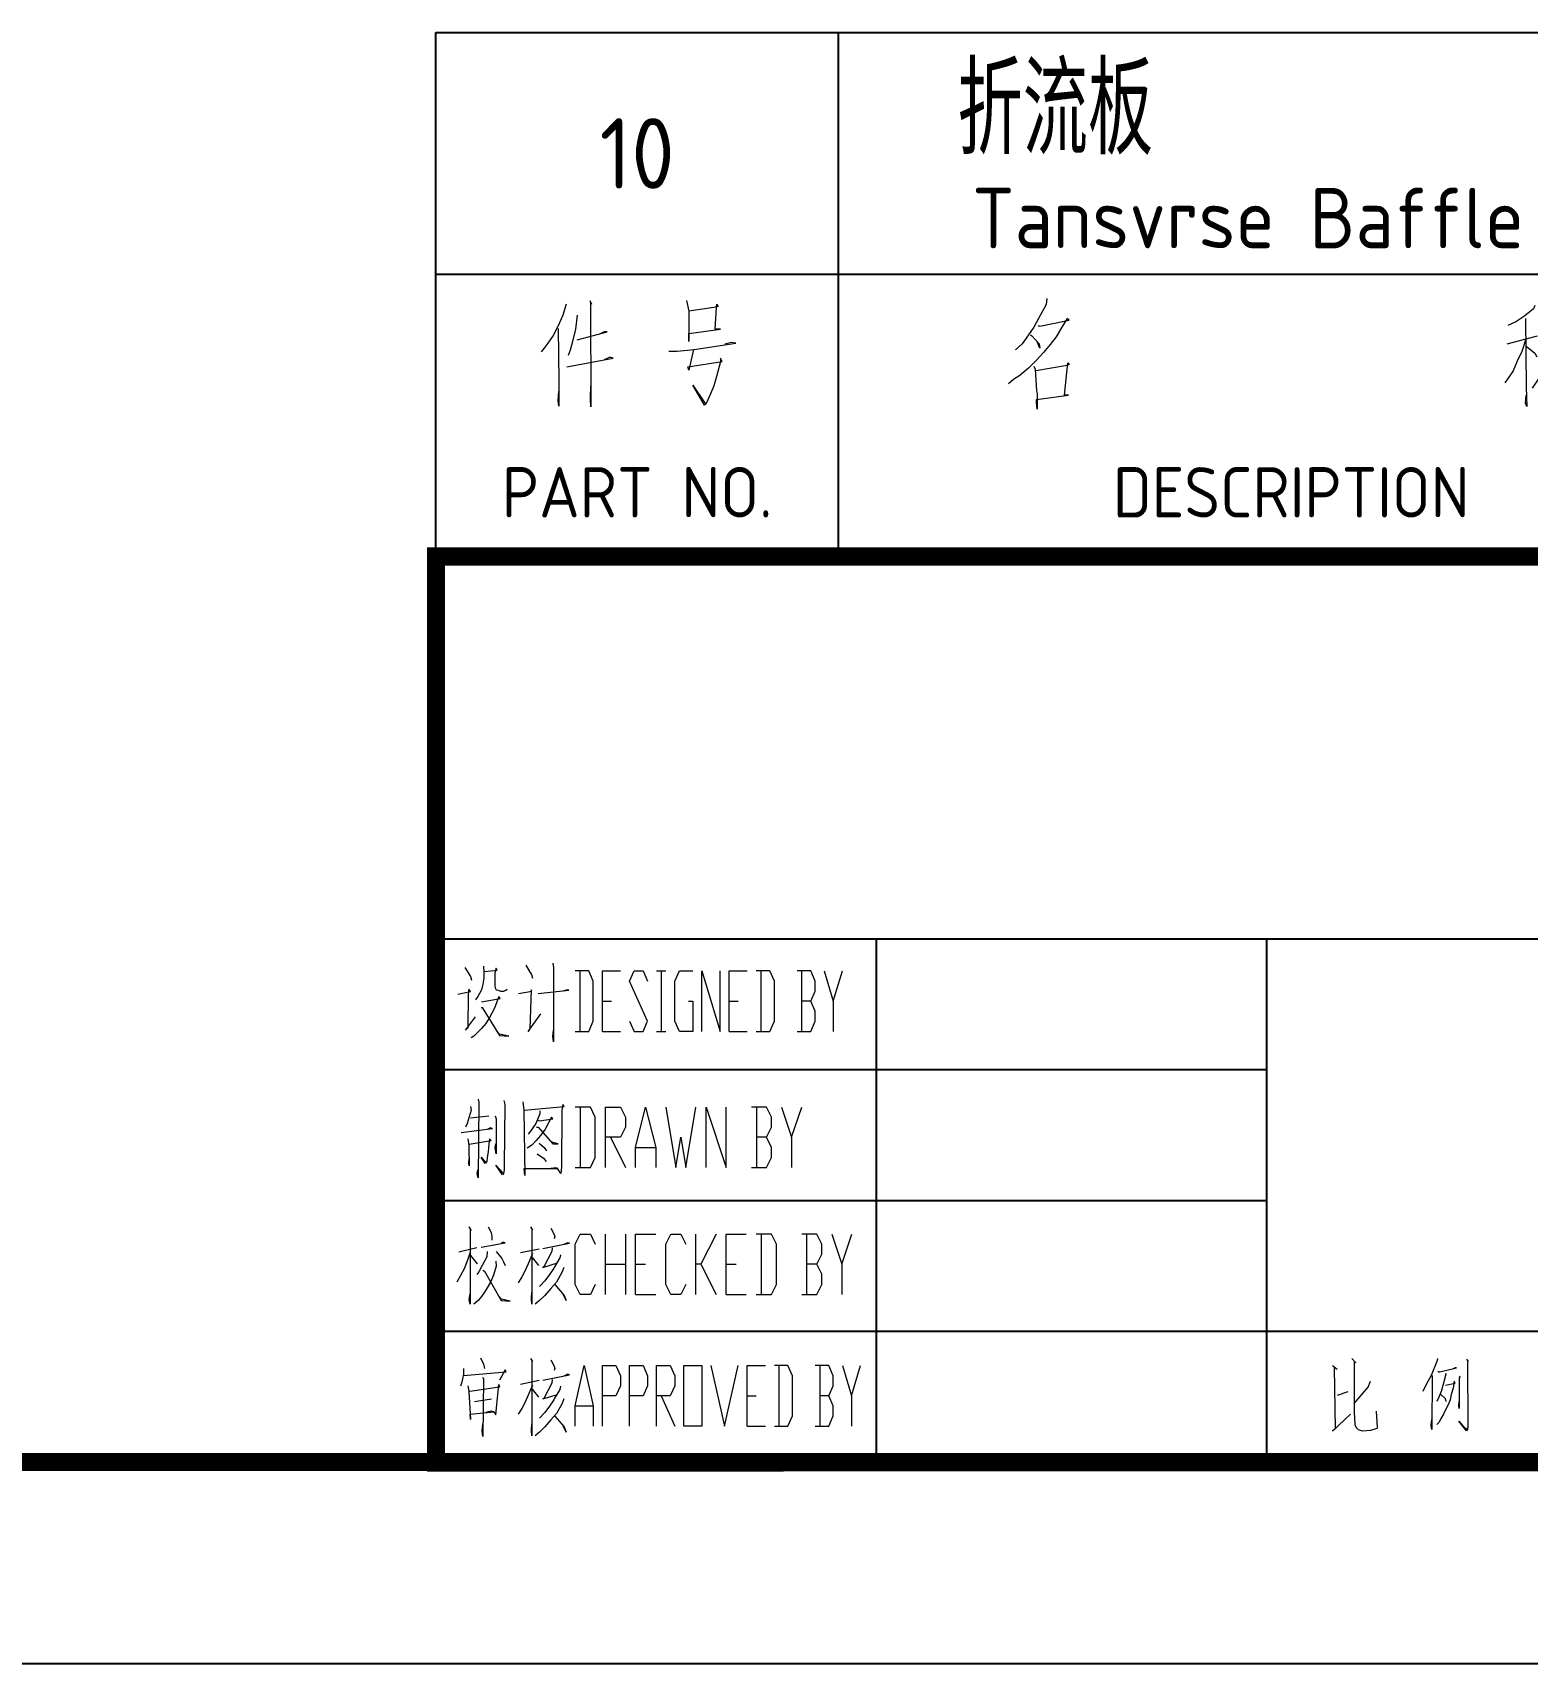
# Model space of a CAD drawing. Extents: x 3752 to 5058, y 2005 to 3221.
# Drawn here: x 4847.8 to 4922, y 2004.7 to 2085.7 of the extents above; entities that cross this region are included whole.
import ezdxf
from ezdxf.enums import TextEntityAlignment as Align

# ---------------------------------------------------------------- set-up
doc = ezdxf.new("R2010")
doc.units = 0
doc.layers.get('0').update_dxf_attribs({"linetype": 'CONTINUOUS'})
for name, color, linetype in [('1', 7, 'CONTINUOUS'), ('2', 1, 'CONTINUOUS'), ('6', 1, 'CONTINUOUS'), ('DRA_DWG', 1, 'CONTINUOUS')]:
    doc.layers.add(name, color=color, linetype=linetype)
doc.styles.add('ACISOTS', font='isocp.shx', dxfattribs={"height": 1, "bigfont": 'gbcbig.shx'})

# ---------------------------------------------------------------- blocks, each defined once
blk = doc.blocks.new('*U111')
at = {"color": 7, "lineweight": 0}
for points in [[(908.698, 936.446), (908.532, 935.888), (908.307, 935.368), (908.051, 934.887), (907.788, 934.502), (907.595, 934.239), (907.46, 934.066)], [(909.866, 936.619), (909.962, 936.446), (909.898, 936.536), (909.93, 931.34), (909.898, 931.731), (909.93, 932.379)], [(914.671, 936.619), (914.799, 936.1), (914.799, 934.586), (914.799, 934.977), (916.358, 935.195), (916.095, 935.195), (916.159, 936.273), (916.191, 936.446), (916.255, 936.318), (916.031, 936.273), (914.799, 936.1)], [(932.587, 936.728), (932.555, 936.427), (932.164, 935.734), (931.939, 935.298), (931.676, 934.913), (931.356, 934.477), (931.028, 934.175)], [(956.829, 936.382), (956.765, 936.209), (956.341, 935.862), (955.886, 935.561), (955.495, 935.387)], [(957.669, 936.555), (957.637, 936.337), (957.477, 935.432), (957.348, 934.823), (957.118, 934.085)], [(972.847, 936.491), (972.879, 936.273), (972.815, 931.558), (972.751, 931.814), (972.847, 932.636)], [(974.534, 936.536), (974.566, 936.318), (974.566, 931.77), (974.534, 931.513), (974.502, 931.423), (973.95, 932.161), (974.502, 931.513)], [(985.279, 936.619), (985.343, 936.363), (985.311, 931.596), (985.247, 931.859), (985.311, 932.379)], [(986.966, 936.664), (987.03, 936.363), (986.966, 931.295), (986.902, 931.686), (986.966, 932.206)], [(993.875, 936.382), (993.939, 935.952), (993.971, 934.913), (993.939, 934.258), (993.875, 933.739), (993.81, 933.219), (993.682, 932.661), (993.515, 932.27), (993.387, 931.923), (993.227, 931.705)], [(996.049, 936.6), (995.953, 936.472), (995.53, 936.298), (994.914, 936.125), (994.003, 935.907)], [(998.128, 936.645), (998.224, 936.209), (998.256, 934.868), (998.16, 935.086), (999.975, 935.298), (999.879, 935.298), (999.975, 936.6), (1000.071, 936.51), (998.224, 936.254)], [(1003.728, 936.452), (1002.413, 934.701), (1001.976, 934.701)], [(1001.976, 932.956), (1001.976, 936.452)], [(1011.406, 936.472), (1011.663, 936.164), (1011.567, 936.254), (1011.567, 935.343), (1011.567, 934.432), (1011.567, 933.611), (1011.567, 933.008), (1011.567, 932.963), (1011.567, 932.789), (1011.599, 931.968), (1011.695, 931.75), (1011.823, 931.622), (1012.118, 931.532), (1012.702, 931.577), (1013.125, 931.705), (1013.158, 931.75), (1013.093, 932.873)], [(1017.244, 936.472), (1017.212, 936.254), (1016.82, 935.298), (1016.5, 934.74), (1016.237, 934.22)], [(1019.226, 936.427), (1019.354, 936.254), (1019.29, 936.209), (1019.322, 931.923), (1019.322, 931.879), (1019.29, 931.622), (1019.226, 931.532), (1018.706, 932.18), (1019.226, 931.577), (1019.29, 931.75)], [(1025.904, 936.382), (1025.775, 936.298), (1024.897, 935.734), (1024.832, 936.08), (1024.929, 935.734), (1024.929, 934.605), (1024.897, 933.912), (1024.865, 933.437), (1024.8, 932.963), (1024.704, 932.526), (1024.569, 932.097), (1024.409, 931.795), (1024.281, 931.532)], [(1030.445, 936.728), (1030.413, 936.382), (1030.381, 936.254), (1030.054, 935.387), (1029.83, 934.868), (1029.535, 934.393), (1029.502, 934.303), (1029.246, 933.912), (1028.951, 933.527), (1028.662, 933.181), (1028.399, 932.873)], [(1032.883, 936.51), (1032.947, 935.952), (1033.011, 931.487), (1032.979, 931.968), (1035.282, 931.968), (1035.122, 932.007), (1034.795, 931.968)], [(1037.649, 936.645), (1037.778, 936.125), (1037.778, 934.605), (1037.778, 934.996), (1039.336, 935.214), (1039.08, 935.214), (1039.144, 936.298), (1039.176, 936.472), (1039.24, 936.337), (1039.016, 936.298), (1037.778, 936.125)], [(1045.514, 936.536), (1045.61, 936.363), (1045.578, 936.407), (1045.578, 934.457), (1045.546, 933.848)], [(1046.649, 936.709), (1046.746, 936.491), (1046.713, 936.581), (1046.681, 934.502)], [(1052.878, 936.536), (1052.942, 935.971), (1053.006, 931.513), (1052.974, 931.988), (1055.284, 931.988), (1055.117, 932.033), (1054.796, 931.988)], [(1052.974, 935.971), (1055.701, 936.234), (1055.604, 936.363), (1055.54, 935.971), (1055.508, 932.077), (1055.476, 931.641), (1055.252, 931.988)], [(1057.651, 936.664), (1057.779, 936.144), (1057.779, 934.631), (1057.779, 935.022), (1059.338, 935.234), (1059.081, 935.234), (1059.145, 936.318), (1059.177, 936.491), (1059.242, 936.363), (1059.011, 936.318), (1057.779, 936.144)], [(1065.624, 936.209), (1066.599, 936.382), (1067.607, 936.51), (1067.542, 936.555), (1067.376, 936.51)], [(1073.38, 936.51), (1073.348, 936.164), (1072.636, 934.393), (1072.604, 934.521), (1073.38, 934.65)], [(1074.586, 936.728), (1074.875, 936.254), (1074.907, 936.035)], [(1077.537, 936.645), (1077.665, 936.125), (1077.665, 934.605), (1077.665, 934.996), (1079.224, 935.214), (1078.967, 935.214), (1079.031, 936.298), (1079.063, 936.472), (1079.128, 936.337), (1078.897, 936.298), (1077.665, 936.125)], [(909.25, 935.888), (909.154, 935.195), (909.019, 934.586), (908.891, 934.156), (908.795, 933.893)], [(932.132, 935.387), (932.228, 935.343), (933.691, 935.644), (933.594, 935.734), (933.331, 935.298), (933.043, 934.823), (932.748, 934.432), (932.42, 934.047), (932.068, 933.655), (931.676, 933.264), (931.253, 932.918), (931.189, 932.873), (930.932, 932.7), (930.669, 932.488)], [(956.373, 935.734), (956.406, 932.315), (956.438, 931.359), (956.373, 931.532), (956.406, 931.923)], [(984.656, 935.67), (984.887, 935.278), (984.919, 935.105), (984.919, 934.932)], [(985.894, 935.888), (985.894, 935.67), (985.471, 934.541)], [(986.247, 935.798), (986.51, 935.368), (986.542, 935.195)], [(995.241, 936.125), (995.241, 935.817), (995.106, 934.258)], [(998.224, 935.644), (999.52, 935.862)], [(1010.072, 935.99), (1010.399, 935.734), (1010.2, 935.817), (1010.264, 931.66), (1010.072, 931.487), (1011.304, 932.661)], [(1017.276, 935.606), (1017.34, 935.561), (1017.404, 935.561), (1018.546, 935.817), (1018.443, 935.817), (1018.283, 935.734)], [(1027.43, 936.209), (1026.911, 935.862), (1026.423, 935.734), (1026.359, 936.08), (1026.423, 935.561), (1026.391, 935.041), (1026.359, 934.477), (1026.327, 934.002), (1026.263, 933.566), (1026.192, 933.091), (1026.096, 932.745), (1025.936, 932.488), (1025.775, 932.18), (1025.609, 931.923), (1025.448, 931.705), (1025.288, 931.532)], [(1032.979, 935.952), (1035.706, 936.209), (1035.609, 936.337), (1035.539, 935.952), (1035.507, 932.052), (1035.475, 931.622), (1035.25, 931.968)], [(1034.051, 935.907), (1034.051, 935.689), (1033.756, 935.041), (1033.403, 934.521), (1033.236, 934.303)], [(1044.571, 935.843), (1045.155, 935.452)], [(1045.835, 935.323), (1047.721, 935.625)], [(1048.529, 935.843), (1050.248, 936.189)], [(1049.113, 935.926), (1049.113, 934.932), (1049.081, 934.368), (1049.016, 933.938), (1048.952, 933.546), (1048.824, 933.328)], [(1049.536, 936.016), (1049.504, 933.983), (1049.568, 933.848), (1049.735, 933.809)], [(1050.383, 935.58), (1051.454, 935.753), (1051.351, 935.888), (1051.159, 934.284), (1051.223, 934.284), (1050.415, 934.156), (1050.383, 934.412), (1050.383, 933.983), (1050.415, 932.809), (1050.415, 932.507), (1050.447, 932.334), (1050.479, 932.161), (1050.575, 932.077), (1050.703, 931.988), (1050.902, 931.943), (1051.095, 931.943), (1051.646, 931.988), (1051.775, 932.077), (1051.839, 932.116), (1051.711, 933.072), (1051.775, 932.116)], [(1054.046, 935.926), (1054.046, 935.715), (1053.757, 935.06), (1053.398, 934.541), (1053.237, 934.329)], [(1064.393, 935.561), (1065.528, 935.779), (1064.976, 935.689), (1064.944, 933.354), (1064.329, 933.008), (1065.656, 933.784)], [(1066.343, 935.086), (1066.567, 936.035), (1066.567, 936.337)], [(1068.999, 936.337), (1069.101, 935.779), (1069.101, 933.655), (1069.133, 932.225), (1069.133, 931.66), (1069.101, 932.225), (1070.557, 932.353), (1070.397, 932.443), (1070.134, 932.315)], [(1069.133, 935.779), (1071.141, 936.035), (1071.045, 936.164), (1071.013, 935.907), (1070.788, 932.398), (1070.788, 932.097), (1070.756, 931.968), (1070.525, 932.398)], [(1074.002, 936.035), (1074.066, 935.606), (1074.066, 934.823), (1074.002, 934.13), (1073.932, 933.437), (1073.867, 932.873), (1073.739, 932.398), (1073.547, 931.879), (1073.22, 931.231)], [(1074.163, 935.561), (1074.195, 935.606), (1075.657, 935.862), (1075.522, 935.99), (1075.394, 934.868), (1075.587, 934.868), (1074.098, 934.605)], [(908.307, 935.234), (908.339, 932.636), (908.339, 931.904), (908.339, 931.378), (908.307, 931.641), (908.339, 932.116)], [(909.25, 934.675), (910.738, 935.06), (910.578, 935.06), (910.321, 934.932)], [(931.773, 934.913), (931.837, 934.868), (932.196, 934.477), (932.228, 934.258), (932.1, 934.566)], [(955.463, 934.477), (956.957, 934.868)], [(957.413, 934.996), (958.875, 935.298), (958.741, 935.343), (958.452, 934.393)], [(972, 934.759), (973.463, 935.022)], [(973.726, 934.714), (975.31, 934.932), (975.214, 934.977), (975.021, 934.887)], [(994.202, 935.041), (996.537, 935.432), (996.408, 935.471), (996.177, 935.387)], [(997.281, 934.393), (998.448, 934.566), (1000.758, 934.823)], [(1004.6, 932.373), (1005.036, 931.789), (1005.909, 931.789), (1006.351, 932.373), (1006.351, 934.701), (1005.909, 935.285), (1005.036, 935.285), (1004.6, 934.701), (1004.6, 933.534), (1005.036, 932.956), (1006.351, 932.956)], [(1011.567, 933.392), (1012.51, 934.521), (1012.67, 934.913)], [(1016.891, 935.298), (1016.852, 931.622), (1016.82, 931.879), (1016.82, 931.923), (1016.852, 932.315)], [(1017.795, 935.471), (1017.827, 935.387), (1017.667, 934.778), (1017.507, 934.22), (1017.34, 933.829), (1017.212, 933.527)], [(1017.795, 934.65), (1018.443, 934.778), (1018.379, 934.913), (1018.315, 934.432), (1018.187, 934.002), (1018.123, 933.655), (1017.994, 933.309), (1017.827, 933.008), (1017.667, 932.661), (1017.507, 932.398), (1017.34, 932.097), (1017.212, 931.968)], [(1018.738, 935.259), (1018.803, 935.169), (1018.738, 935.124), (1018.738, 933.046), (1018.706, 933.264), (1018.738, 933.527)], [(1024.993, 933.784), (1025.057, 933.829), (1025.808, 933.957), (1025.711, 933.912), (1025.808, 935.259), (1025.872, 935.086), (1024.961, 934.868)], [(1026.391, 934.521), (1027.847, 934.778), (1027.751, 934.823), (1027.591, 934.74)], [(1028.823, 935.086), (1031.844, 935.432), (1031.645, 935.471), (1031.356, 935.343)], [(1030.574, 934.913), (1030.638, 934.695), (1030.676, 931.795)], [(1033.884, 935.259), (1034.019, 935.214), (1034.923, 935.343), (1034.827, 935.471), (1034.403, 934.65), (1034.083, 934.22), (1033.788, 933.874), (1033.499, 933.566), (1033.172, 933.354)], [(1033.82, 934.778), (1033.916, 934.778), (1034.923, 933.655), (1035.282, 933.655), (1034.923, 933.739), (1034.763, 933.829)], [(1044.571, 934.284), (1045.546, 934.932)], [(1048.664, 935.234), (1048.696, 934.977), (1048.728, 933.418), (1048.728, 932.982), (1048.728, 931.859), (1048.696, 932.161), (1049.664, 932.289), (1049.863, 932.161), (1049.927, 933.328), (1049.991, 935.368), (1050.024, 935.234), (1048.696, 934.977)], [(1053.885, 935.278), (1054.014, 935.234), (1054.924, 935.368), (1054.828, 935.497), (1054.405, 934.675), (1054.078, 934.239), (1053.789, 933.893), (1053.494, 933.591), (1053.173, 933.373)], [(1053.821, 934.804), (1053.917, 934.804), (1054.924, 933.675), (1055.284, 933.675), (1054.924, 933.765), (1054.764, 933.848)], [(1067.183, 932.834), (1067.183, 933.219), (1067.215, 933.309), (1067.247, 935.432), (1067.376, 935.259), (1065.919, 934.996), (1065.855, 935.387), (1065.919, 935.041), (1065.919, 933.912), (1065.887, 933.091), (1065.855, 932.789), (1065.855, 933.008), (1065.887, 933.482)], [(1069.133, 934.695), (1070.525, 934.913), (1070.397, 934.951), (1070.102, 934.823)], [(1073.643, 935.432), (1073.643, 935.124), (1072.732, 933.219), (1072.668, 933.309), (1073.643, 933.739)], [(913.792, 934.111), (914.215, 934.111), (915.056, 934.194), (917.134, 934.502), (916.909, 934.541), (916.582, 934.457)], [(915.023, 934.194), (914.799, 933.155), (914.735, 933.328), (916.454, 933.591), (916.358, 933.765), (916.358, 933.591), (916.159, 932.854), (916.031, 932.379), (915.87, 931.988), (915.742, 931.686), (915.639, 931.468), (915.575, 931.423), (914.991, 932.424), (915.607, 931.513)], [(956.373, 934.65), (956.181, 934.085), (955.95, 933.611), (955.758, 933.136), (955.565, 932.873), (955.334, 932.526)], [(956.406, 934.348), (956.829, 934.002), (956.925, 933.829)], [(957.74, 934.695), (957.9, 934.477), (957.836, 934.521), (957.868, 932.225), (957.868, 931.66), (957.836, 931.359), (957.316, 932.052), (957.836, 931.449)], [(972.879, 934.631), (972.552, 933.983), (972.295, 933.373), (972.032, 932.982), (971.743, 932.552)], [(972.911, 934.368), (973.366, 933.848), (973.398, 933.675)], [(974.406, 934.675), (974.143, 934.066), (973.822, 933.373), (973.527, 932.899), (973.334, 932.552), (973.135, 932.334)], [(985.247, 934.368), (984.984, 933.675), (984.695, 933.155), (984.432, 932.809), (984.175, 932.507)], [(984.4, 934.412), (985.991, 934.631)], [(985.311, 934.156), (985.728, 933.765), (985.83, 933.636)], [(986.183, 934.675), (986.382, 934.368), (986.478, 934.156), (986.51, 933.938)], [(994.458, 934.566), (994.522, 934.175), (994.522, 932.661), (994.49, 932.873), (994.522, 933.136)], [(994.522, 934.175), (996.113, 934.477), (996.017, 934.566), (995.985, 934.002), (995.985, 933.354), (995.953, 932.963), (995.889, 932.661), (995.889, 932.918), (995.953, 933.181)], [(998.063, 934.175), (998.16, 933.829), (998.192, 932.789), (998.192, 932.571), (998.095, 932.7), (999.103, 932.834), (1000.007, 932.873), (999.879, 932.918), (1000.039, 934.258), (1000.174, 934.175), (999.064, 934.002), (998.16, 933.874)], [(999.032, 934.002), (999.032, 931.487)], [(1002.413, 934.701), (1003.728, 932.956)], [(1010.431, 933.957), (1011.143, 934.22)], [(1017.475, 934.002), (1017.763, 933.739), (1017.827, 933.527)], [(1027.135, 934.605), (1027.135, 931.404), (1027.103, 931.622), (1027.135, 931.968)], [(1029.438, 934.085), (1029.438, 931.834), (1029.406, 931.404), (1029.374, 931.231), (1029.374, 931.577), (1029.438, 932.052)], [(1036.777, 934.13), (1037.194, 934.13), (1038.041, 934.22), (1040.119, 934.521), (1039.888, 934.566), (1039.567, 934.477)], [(1038.009, 934.22), (1037.778, 933.181), (1037.713, 933.354), (1039.433, 933.611), (1039.336, 933.784), (1039.336, 933.611), (1039.144, 932.873), (1039.016, 932.398), (1038.849, 932.007), (1038.721, 931.705), (1038.624, 931.487), (1038.56, 931.449), (1037.976, 932.443), (1038.592, 931.532)], [(1046.033, 934.368), (1047.458, 934.586)], [(1046.033, 934.156), (1046.194, 933.848)], [(1056.772, 934.156), (1057.195, 934.156), (1058.042, 934.239), (1060.114, 934.541), (1059.89, 934.586), (1059.562, 934.502)], [(1058.01, 934.239), (1057.779, 933.2), (1057.715, 933.373), (1059.434, 933.636), (1059.338, 933.809), (1059.338, 933.636), (1059.145, 932.899), (1059.011, 932.424), (1058.85, 932.033), (1058.722, 931.731), (1058.626, 931.513), (1058.562, 931.468), (1057.978, 932.462), (1058.594, 931.558)], [(1065.105, 931.404), (1065.528, 931.66), (1065.855, 931.968), (1066.112, 932.353), (1066.375, 932.834), (1066.471, 933.437), (1066.535, 933.957), (1066.535, 934.393)], [(1074.066, 934.085), (1074.195, 933.739), (1074.195, 933.655), (1074.259, 931.449), (1074.195, 931.795), (1074.227, 932.007)], [(1074.227, 933.829), (1075.946, 934.175), (1075.818, 934.258), (1075.85, 934.047), (1075.85, 932.963), (1075.818, 932.315), (1075.785, 931.795), (1075.721, 931.359), (1075.426, 931.795), (1075.689, 931.487)], [(1076.658, 934.13), (1077.081, 934.13), (1077.928, 934.22), (1080, 934.521), (1079.775, 934.566), (1079.448, 934.477)], [(1077.896, 934.22), (1077.665, 933.181), (1077.601, 933.354), (1079.32, 933.611), (1079.224, 933.784), (1079.224, 933.611), (1079.031, 932.873), (1078.897, 932.398), (1078.736, 932.007), (1078.608, 931.705), (1078.512, 931.487), (1078.448, 931.449), (1077.864, 932.443), (1078.48, 931.532)], [(908.731, 933.328), (911.033, 933.765), (910.873, 933.809), (910.578, 933.675)], [(931.939, 933.354), (932.004, 933.219), (932.068, 932.142), (932.1, 932.007), (932.1, 931.231), (932.068, 931.577), (932.068, 931.705), (933.659, 931.923), (933.626, 931.923), (933.46, 931.923), (933.626, 933.527), (933.691, 933.437), (933.594, 933.392), (932.036, 933.136)], [(957.445, 933.784), (957.413, 933.566), (957.053, 932.789), (956.701, 932.27)], [(958.189, 933.655), (958.773, 932.963), (958.875, 932.616)], [(985.76, 933.155), (987.742, 933.675), (987.614, 933.72), (987.383, 933.591)], [(995.241, 933.829), (995.241, 933.611), (995.17, 933.046), (995.074, 932.7), (994.978, 932.443), (994.85, 932.225), (994.689, 932.007), (994.458, 931.795), (994.234, 931.622), (994.067, 931.532), (993.939, 931.449)], [(998.48, 933.354), (999.622, 933.482)], [(1029.862, 933.309), (1029.926, 933.309), (1031.613, 933.566), (1031.549, 933.655), (1031.356, 933.566)], [(1033.986, 933.7), (1034.339, 933.392), (1034.506, 933.181)], [(1046.13, 933.463), (1046.033, 933.29), (1045.674, 932.854), (1045.219, 932.424), (1044.667, 932.033), (1044.25, 931.731)], [(1044.731, 933.29), (1047.689, 933.636), (1047.592, 933.72), (1047.361, 933.636)], [(1046.13, 933.328), (1046.354, 932.899), (1046.617, 932.424), (1046.906, 931.988), (1047.201, 931.596), (1047.297, 931.513), (1047.913, 931.558), (1047.265, 931.596), (1047.105, 931.77)], [(1053.981, 933.72), (1054.341, 933.418), (1054.501, 933.2)], [(1069.133, 933.527), (1070.493, 933.7), (1070.365, 933.739), (1070.134, 933.611)], [(1074.682, 933.829), (1074.714, 931.75)], [(1075.17, 933.912), (1075.17, 931.834)], [(995.273, 932.571), (995.722, 932.27), (995.953, 932.052), (996.145, 931.834), (996.306, 931.577)], [(998.031, 932.097), (1000.103, 932.315)], [(1033.852, 932.963), (1034.275, 932.661), (1034.468, 932.443)], [(1045.61, 932.725), (1045.61, 932.462), (1045.578, 931.34), (1045.514, 931.25), (1046.425, 932.077)], [(1047.137, 933.117), (1047.105, 932.982), (1046.585, 932.552)], [(1049.568, 933.117), (1049.016, 932.943)], [(1053.853, 932.982), (1054.277, 932.68), (1054.469, 932.462)], [(1066.567, 932.789), (1066.991, 932.443), (1067.311, 932.097), (1067.446, 931.879), (1067.542, 931.577)], [(1073.579, 932.873), (1072.475, 932.142)], [(1074.451, 932.834), (1075.555, 933.046)], [(997.512, 931.314), (999.032, 931.487), (999.783, 931.577), (1000.559, 931.577), (1000.463, 931.622), (999.975, 931.577)], [(1029.701, 931.66), (1032.004, 931.923), (1031.844, 931.968), (1031.812, 931.968), (1031.549, 931.879)]]:
    blk.add_lwpolyline(points, dxfattribs=at)

msp = doc.modelspace()

# ---------------------------------------------------------------- linework, layer by layer
for p, q in [((4909.073, 2034.175), (4867.796, 2034.175)), ((4909.073, 2027.675), (4867.796, 2027.675)), ((5047.796, 2021.175), (4867.796, 2021.175))]:
    msp.add_line(p, q)
at = {"color": 7, "lineweight": 0}
for points in [[(4869.24, 2039.261), (4869.52, 2038.817), (4869.567, 2038.63)], [(4870.157, 2039.319), (4870.18, 2039.039), (4870.18, 2038.724), (4870.133, 2038.438), (4870.063, 2038.157), (4869.97, 2037.97), (4869.877, 2037.813), (4869.76, 2037.655)], [(4870.204, 2039.068), (4870.846, 2039.132), (4870.793, 2039.226), (4870.723, 2038.975), (4870.723, 2038.753), (4870.723, 2038.566), (4870.723, 2038.344), (4870.747, 2038.251), (4870.793, 2038.157), (4870.893, 2038.128), (4871.009, 2038.093), (4871.173, 2038.093), (4871.266, 2038.128), (4871.336, 2038.186)], [(4872.259, 2039.384), (4872.446, 2039.068), (4872.545, 2038.911), (4872.592, 2038.724)], [(4873.608, 2039.477), (4873.632, 2039.261), (4873.632, 2035.576), (4873.608, 2035.827), (4873.632, 2036.142)], [(4874.718, 2036.09), (4875.395, 2036.09), (4875.617, 2036.592), (4875.617, 2038.589), (4875.395, 2039.092), (4874.718, 2039.092)], [(4874.946, 2039.092), (4874.946, 2036.09)], [(4876.067, 2036.09), (4876.067, 2039.092), (4876.966, 2039.092)], [(4877.416, 2036.592), (4877.644, 2036.09), (4878.093, 2036.09), (4878.315, 2036.592), (4877.416, 2038.589), (4877.644, 2039.092), (4878.093, 2039.092), (4878.315, 2038.589)], [(4878.765, 2039.092), (4879.215, 2039.092)], [(4878.993, 2039.092), (4878.993, 2036.09)], [(4880.342, 2037.591), (4880.564, 2037.591), (4880.564, 2036.09), (4879.892, 2036.09), (4879.664, 2036.592), (4879.664, 2038.589), (4879.892, 2039.092), (4880.564, 2039.092)], [(4881.013, 2036.09), (4881.013, 2039.092), (4881.913, 2036.09), (4881.913, 2039.092)], [(4882.362, 2036.09), (4882.362, 2039.092), (4883.267, 2039.092)], [(4883.717, 2036.09), (4884.389, 2036.09), (4884.616, 2036.592), (4884.616, 2038.589), (4884.389, 2039.092), (4883.717, 2039.092)], [(4883.939, 2039.092), (4883.939, 2036.09)], [(4886.421, 2037.591), (4886.643, 2038.093), (4886.643, 2038.589), (4886.421, 2039.092), (4885.744, 2039.092)], [(4885.965, 2039.092), (4885.965, 2036.09)], [(4887.093, 2039.092), (4887.542, 2037.591), (4887.542, 2036.09)], [(4887.542, 2037.591), (4887.992, 2039.092)], [(4868.884, 2037.935), (4869.52, 2038.064), (4869.427, 2038.186), (4869.403, 2037.935), (4869.38, 2036.265), (4869.263, 2036.142), (4869.76, 2036.802)], [(4871.903, 2037.97), (4872.569, 2038.093), (4872.522, 2038.157), (4872.469, 2036.207), (4872.376, 2036.078), (4873.013, 2036.96)], [(4872.872, 2037.97), (4874.408, 2038.128), (4874.315, 2038.157), (4874.122, 2038.093)], [(4870.063, 2037.556), (4870.986, 2037.713), (4870.916, 2037.813), (4870.823, 2037.556), (4870.7, 2037.246), (4870.583, 2036.989), (4870.466, 2036.773), (4870.279, 2036.487), (4870.063, 2036.236), (4869.853, 2036.014), (4869.684, 2035.856), (4869.544, 2035.763)], [(4870.04, 2037.275), (4870.087, 2037.275), (4870.963, 2035.891), (4871.412, 2035.856), (4870.963, 2035.95), (4870.846, 2036.078)], [(4876.067, 2037.591), (4876.516, 2037.591)], [(4882.362, 2037.591), (4882.818, 2037.591)], [(4885.744, 2036.09), (4886.421, 2036.09), (4886.643, 2036.592), (4886.643, 2037.094), (4886.421, 2037.591), (4885.965, 2037.591)], [(4876.067, 2036.09), (4876.966, 2036.09)], [(4878.765, 2036.09), (4879.215, 2036.09)], [(4882.362, 2036.09), (4883.267, 2036.09)], [(4869.52, 2032.364), (4869.544, 2032.177), (4869.357, 2031.517), (4869.263, 2031.325)], [(4869.9, 2032.714), (4869.923, 2032.557), (4869.9, 2028.808), (4869.853, 2029.029), (4869.9, 2029.251)], [(4871.173, 2032.65), (4871.22, 2032.463), (4871.196, 2029.438), (4871.196, 2029.251), (4871.173, 2029.094), (4871.15, 2029.029), (4871.103, 2028.965), (4870.77, 2029.438), (4871.15, 2029.029)], [(4872.119, 2032.586), (4872.166, 2032.177), (4872.212, 2028.936), (4872.189, 2029.281), (4873.865, 2029.281), (4873.748, 2029.31), (4873.509, 2029.281)], [(4872.189, 2032.177), (4874.175, 2032.364), (4874.099, 2032.463), (4874.052, 2032.177), (4874.029, 2029.345), (4874.005, 2029.029), (4873.842, 2029.281)], [(4874.718, 2029.327), (4875.471, 2029.327), (4875.716, 2029.824), (4875.716, 2031.827), (4875.471, 2032.323), (4874.718, 2032.323)], [(4874.969, 2032.323), (4874.969, 2029.327)], [(4876.219, 2029.327), (4876.219, 2032.323), (4876.966, 2032.323), (4877.217, 2031.827), (4877.217, 2031.325), (4876.966, 2030.828), (4876.219, 2030.828)], [(4877.719, 2029.327), (4877.719, 2030.326), (4878.216, 2032.323), (4878.718, 2030.326), (4878.718, 2029.327)], [(4879.215, 2032.323), (4879.717, 2029.327), (4879.968, 2030.828), (4880.219, 2029.327), (4880.715, 2032.323)], [(4881.218, 2029.327), (4881.218, 2032.323), (4882.216, 2029.327), (4882.216, 2032.323)], [(4884.219, 2030.828), (4884.47, 2031.325), (4884.47, 2031.827), (4884.219, 2032.323), (4883.472, 2032.323)], [(4883.723, 2032.323), (4883.723, 2029.327)], [(4884.967, 2032.323), (4885.469, 2030.828), (4885.469, 2029.327)], [(4885.469, 2030.828), (4885.971, 2032.323)], [(4869.52, 2031.798), (4870.42, 2031.897)], [(4870.747, 2031.897), (4870.793, 2031.739), (4870.793, 2030.005), (4870.747, 2030.32), (4870.77, 2030.507)], [(4872.849, 2031.675), (4872.942, 2031.64), (4873.608, 2031.739), (4873.532, 2031.833), (4873.229, 2031.231), (4872.989, 2030.916), (4872.779, 2030.665), (4872.569, 2030.443), (4872.329, 2030.285)], [(4872.966, 2032.148), (4872.966, 2031.99), (4872.756, 2031.517), (4872.499, 2031.138), (4872.376, 2030.98)], [(4869.047, 2031.073), (4870.606, 2031.266), (4870.583, 2031.266), (4870.49, 2031.295), (4870.373, 2031.231)], [(4869.38, 2030.758), (4869.427, 2030.414), (4869.427, 2030.349), (4869.45, 2029.403), (4869.427, 2029.596), (4869.45, 2029.754)], [(4869.45, 2030.478), (4870.536, 2030.665), (4870.466, 2030.758), (4870.42, 2030.507), (4870.396, 2030.098), (4870.35, 2029.818), (4870.326, 2029.625), (4870.25, 2029.532), (4870.04, 2029.847), (4870.279, 2029.561)], [(4872.802, 2031.325), (4872.872, 2031.325), (4873.608, 2030.507), (4873.865, 2030.507), (4873.608, 2030.571), (4873.486, 2030.635)], [(4876.47, 2030.828), (4877.217, 2029.327)], [(4883.472, 2029.327), (4884.219, 2029.327), (4884.47, 2029.824), (4884.47, 2030.326), (4884.219, 2030.828), (4883.723, 2030.828)], [(4872.826, 2030.005), (4873.135, 2029.783), (4873.275, 2029.625)], [(4872.919, 2030.542), (4873.182, 2030.32), (4873.299, 2030.162)], [(4877.719, 2030.326), (4878.718, 2030.326)], [(4869.427, 2026.378), (4869.544, 2026.191), (4869.497, 2026.25), (4869.497, 2022.536), (4869.45, 2022.757), (4869.497, 2023.073)], [(4870.396, 2026.378), (4870.536, 2026.092), (4870.583, 2025.905), (4870.583, 2025.718)], [(4872.499, 2026.378), (4872.592, 2026.22), (4872.569, 2026.25), (4872.569, 2022.536), (4872.545, 2022.822), (4872.569, 2023.131)], [(4873.509, 2026.314), (4873.678, 2025.999), (4873.702, 2025.876), (4873.678, 2025.777)], [(4875.716, 2023.522), (4875.471, 2023.02), (4874.969, 2023.02), (4874.718, 2023.522), (4874.718, 2025.52), (4874.969, 2026.022), (4875.471, 2026.022), (4875.716, 2025.52)], [(4876.219, 2023.02), (4876.219, 2026.022)], [(4877.217, 2026.022), (4877.217, 2023.02)], [(4877.719, 2023.02), (4877.719, 2026.022), (4878.718, 2026.022)], [(4880.219, 2023.522), (4879.968, 2023.02), (4879.466, 2023.02), (4879.215, 2023.522), (4879.215, 2025.52), (4879.466, 2026.022), (4879.968, 2026.022), (4880.219, 2025.52)], [(4881.714, 2026.022), (4880.966, 2024.521), (4880.715, 2024.521)], [(4880.715, 2023.02), (4880.715, 2026.022)], [(4882.216, 2023.02), (4882.216, 2026.022), (4883.215, 2026.022)], [(4883.717, 2023.02), (4884.465, 2023.02), (4884.716, 2023.522), (4884.716, 2025.52), (4884.465, 2026.022), (4883.717, 2026.022)], [(4883.962, 2026.022), (4883.962, 2023.02)], [(4886.719, 2024.521), (4886.97, 2025.023), (4886.97, 2025.52), (4886.719, 2026.022), (4885.971, 2026.022)], [(4886.217, 2026.022), (4886.217, 2023.02)], [(4887.466, 2026.022), (4887.969, 2024.521), (4887.969, 2023.02)], [(4887.969, 2024.521), (4888.465, 2026.022)], [(4869.497, 2025.117), (4869.357, 2024.679), (4869.193, 2024.299), (4869.024, 2023.955), (4868.837, 2023.639)], [(4869.83, 2025.339), (4868.93, 2025.117)], [(4870.35, 2025.152), (4870.326, 2024.895), (4870.087, 2024.457), (4869.923, 2024.141), (4869.83, 2024.013)], [(4870.04, 2025.368), (4871.243, 2025.59), (4871.15, 2025.619), (4871.033, 2025.561)], [(4870.793, 2025.152), (4871.08, 2024.801), (4871.15, 2024.644), (4871.243, 2024.457)], [(4872.592, 2025.052), (4872.376, 2024.55), (4872.212, 2024.171), (4872.072, 2023.89), (4871.88, 2023.604)], [(4872.919, 2025.274), (4872.002, 2025.088)], [(4873.112, 2025.309), (4874.432, 2025.561), (4874.338, 2025.59), (4874.151, 2025.496)], [(4873.579, 2025.339), (4873.556, 2025.152), (4873.159, 2024.393), (4873.112, 2024.363), (4873.842, 2024.585)], [(4869.52, 2024.959), (4869.853, 2024.55)], [(4870.77, 2024.679), (4870.793, 2024.428), (4870.653, 2023.984), (4870.513, 2023.639), (4870.35, 2023.353), (4870.204, 2023.131), (4870.063, 2022.915), (4869.9, 2022.722), (4869.684, 2022.536)], [(4870.133, 2024.235), (4870.204, 2024.171), (4871.033, 2022.722), (4871.482, 2022.693), (4871.056, 2022.787), (4870.939, 2022.915)], [(4872.592, 2024.836), (4872.896, 2024.457)], [(4874.151, 2024.363), (4874.075, 2024.141), (4873.795, 2023.639), (4873.509, 2023.324), (4873.205, 2022.973), (4872.942, 2022.722), (4872.732, 2022.536)], [(4873.982, 2024.994), (4873.959, 2024.836), (4873.678, 2024.363), (4873.655, 2024.328), (4873.439, 2024.013), (4873.205, 2023.703), (4872.942, 2023.417)], [(4876.219, 2024.521), (4877.217, 2024.521)], [(4877.719, 2024.521), (4878.216, 2024.521)], [(4880.966, 2024.521), (4881.714, 2023.02)], [(4882.216, 2024.521), (4882.713, 2024.521)], [(4885.971, 2023.02), (4886.719, 2023.02), (4886.97, 2023.522), (4886.97, 2024.025), (4886.719, 2024.521), (4886.217, 2024.521)], [(4873.702, 2023.511), (4874.175, 2022.973), (4874.268, 2022.722), (4874.122, 2023.038)], [(4877.719, 2023.02), (4878.718, 2023.02)], [(4882.216, 2023.02), (4883.215, 2023.02)], [(4869.17, 2019.341), (4869.17, 2019.055), (4869.117, 2018.833), (4869.071, 2018.617), (4869.024, 2018.459)], [(4870.017, 2019.873), (4870.157, 2019.557), (4870.204, 2019.341)], [(4872.499, 2019.843), (4872.592, 2019.686), (4872.569, 2019.715), (4872.569, 2016.001), (4872.545, 2016.281), (4872.569, 2016.596)], [(4873.509, 2019.779), (4873.678, 2019.464), (4873.702, 2019.341), (4873.678, 2019.242)], [(4874.718, 2016.485), (4874.718, 2017.484), (4875.167, 2019.487), (4875.617, 2017.484), (4875.617, 2016.485)], [(4876.067, 2016.485), (4876.067, 2019.487), (4876.744, 2019.487), (4876.966, 2018.985), (4876.966, 2018.488), (4876.744, 2017.986), (4876.067, 2017.986)], [(4877.416, 2016.485), (4877.416, 2019.487), (4878.093, 2019.487), (4878.315, 2018.985), (4878.315, 2018.488), (4878.093, 2017.986), (4877.416, 2017.986)], [(4878.765, 2016.485), (4878.765, 2019.487), (4879.442, 2019.487), (4879.664, 2018.985), (4879.664, 2018.488), (4879.442, 2017.986), (4878.765, 2017.986)], [(4880.114, 2016.485), (4880.114, 2019.487), (4881.013, 2019.487), (4881.013, 2016.485), (4880.114, 2016.485), (4880.114, 2016.485)], [(4881.463, 2019.487), (4882.14, 2016.485), (4882.818, 2019.487)], [(4883.267, 2016.485), (4883.267, 2019.487), (4884.167, 2019.487)], [(4884.616, 2016.485), (4885.288, 2016.485), (4885.516, 2016.988), (4885.516, 2018.985), (4885.288, 2019.487), (4884.616, 2019.487)], [(4884.838, 2019.487), (4884.838, 2016.485)], [(4887.32, 2017.986), (4887.542, 2018.488), (4887.542, 2018.985), (4887.32, 2019.487), (4886.643, 2019.487)], [(4886.871, 2019.487), (4886.871, 2016.485)], [(4887.992, 2019.487), (4888.442, 2017.986), (4888.442, 2016.485)], [(4888.442, 2017.986), (4888.891, 2019.487)], [(4912.344, 2019.499), (4912.578, 2019.306), (4912.438, 2019.37), (4912.484, 2016.345), (4912.344, 2016.223), (4913.238, 2017.069)], [(4913.308, 2019.843), (4913.501, 2019.621), (4913.43, 2019.686), (4913.43, 2019.026), (4913.43, 2018.36), (4913.43, 2017.764), (4913.43, 2017.32), (4913.43, 2017.291), (4913.43, 2017.169), (4913.454, 2016.567), (4913.524, 2016.409), (4913.617, 2016.316), (4913.828, 2016.252), (4914.254, 2016.287), (4914.563, 2016.38), (4914.587, 2016.409), (4914.54, 2017.227)], [(4917.559, 2019.843), (4917.536, 2019.686), (4917.256, 2018.991), (4917.016, 2018.582), (4916.829, 2018.202)], [(4917.583, 2019.213), (4917.629, 2019.183), (4917.676, 2019.183), (4918.505, 2019.37), (4918.435, 2019.37), (4918.313, 2019.306)], [(4919.002, 2019.814), (4919.095, 2019.686), (4919.048, 2019.656), (4919.072, 2016.538), (4919.072, 2016.503), (4919.048, 2016.316), (4919.002, 2016.252), (4918.622, 2016.725), (4919.002, 2016.287), (4919.048, 2016.409)], [(4869.17, 2018.991), (4871.29, 2019.183), (4871.243, 2019.277), (4870.963, 2018.769)], [(4870.677, 2017.198), (4870.77, 2017.04), (4870.916, 2018.553), (4870.963, 2018.424), (4869.474, 2018.202)], [(4870.11, 2018.897), (4870.157, 2018.833), (4870.133, 2015.971), (4870.087, 2016.252), (4870.133, 2016.596)], [(4872.919, 2018.74), (4872.002, 2018.553)], [(4873.112, 2018.769), (4874.432, 2019.026), (4874.338, 2019.055), (4874.151, 2018.961)], [(4873.579, 2018.804), (4873.556, 2018.617), (4873.159, 2017.858), (4873.112, 2017.829), (4873.842, 2018.045)], [(4913.43, 2017.607), (4914.114, 2018.424), (4914.231, 2018.71)], [(4917.302, 2018.991), (4917.279, 2016.316), (4917.256, 2016.503), (4917.256, 2016.538), (4917.279, 2016.818)], [(4917.962, 2019.119), (4917.986, 2019.055), (4917.869, 2018.617), (4917.746, 2018.202), (4917.629, 2017.922), (4917.536, 2017.7)], [(4917.962, 2018.518), (4918.435, 2018.617), (4918.389, 2018.71), (4918.342, 2018.36), (4918.243, 2018.05), (4918.196, 2017.794), (4918.102, 2017.542), (4917.986, 2017.32), (4917.869, 2017.069), (4917.746, 2016.882), (4917.629, 2016.661), (4917.536, 2016.567)], [(4918.645, 2018.961), (4918.692, 2018.897), (4918.645, 2018.868), (4918.645, 2017.356), (4918.622, 2017.513), (4918.645, 2017.7)], [(4869.38, 2018.488), (4869.427, 2018.202), (4869.52, 2016.818), (4869.497, 2017.069), (4870.677, 2017.198), (4870.536, 2017.227), (4870.279, 2017.163)], [(4869.707, 2017.7), (4870.56, 2017.829)], [(4872.592, 2018.518), (4872.376, 2018.015), (4872.212, 2017.636), (4872.072, 2017.356), (4871.88, 2017.069)], [(4872.592, 2018.302), (4872.896, 2017.922)], [(4874.151, 2017.829), (4874.075, 2017.607), (4873.795, 2017.104), (4873.509, 2016.789), (4873.205, 2016.439), (4872.942, 2016.188), (4872.732, 2016.001)], [(4873.982, 2018.459), (4873.959, 2018.302), (4873.678, 2017.829), (4873.655, 2017.794), (4873.439, 2017.478), (4873.205, 2017.163), (4872.942, 2016.882)], [(4878.993, 2017.986), (4879.664, 2016.485)], [(4883.267, 2017.986), (4883.717, 2017.986)], [(4886.643, 2016.485), (4887.32, 2016.485), (4887.542, 2016.988), (4887.542, 2017.484), (4887.32, 2017.986), (4886.871, 2017.986)], [(4912.601, 2018.015), (4913.121, 2018.202)], [(4917.723, 2018.05), (4917.939, 2017.858), (4917.986, 2017.7)], [(4873.702, 2016.976), (4874.175, 2016.439), (4874.268, 2016.188), (4874.122, 2016.503)], [(4874.718, 2017.484), (4875.617, 2017.484)], [(4883.267, 2016.485), (4884.167, 2016.485)]]:
    msp.add_lwpolyline(points, dxfattribs=at)
at = {"layer": '1'}
for p, q in [((4867.796, 2073.696), (5047.796, 2073.696)), ((4637.796, 2004.696), (5057.796, 2004.696))]:
    msp.add_line(p, q, dxfattribs=at)
at = {"layer": '1', "ltscale": 10}
msp.add_line((5047.792, 2059.696), (4867.792, 2059.696), dxfattribs=at)
at = {"layer": '2'}
for p, q in [((4867.796, 2085.696), (5047.796, 2085.696)), ((4867.796, 2059.696), (4867.796, 2085.696)), ((4887.796, 2059.696), (4887.796, 2085.696)), ((4867.796, 2059.696), (5047.796, 2059.696)), ((4867.796, 2059.696), (5047.796, 2059.696))]:
    msp.add_line(p, q, dxfattribs=at)
at = {"layer": '2', "ltscale": 10}
msp.add_line((4867.796, 2059.696), (5047.796, 2059.696), dxfattribs=at)
at = {"layer": '2', "const_width": 0.9}
msp.add_lwpolyline([(4662.796, 2014.696), (5047.796, 2014.696)], dxfattribs=at)
at = {"layer": '6', "ltscale": 10, "const_width": 0.9}
msp.add_lwpolyline([(4867.796, 2059.675), (5047.796, 2059.675), (5047.796, 2021.339), (5047.796, 2014.696), (4867.796, 2014.675), (4867.796, 2059.675)], dxfattribs=at)
at = {"layer": 'DRA_DWG'}
for p, q in [((4978.606, 2040.675), (4867.796, 2040.675)), ((4889.675, 2040.675), (4889.675, 2014.675)), ((4909.073, 2040.675), (4909.073, 2014.675))]:
    msp.add_line(p, q, dxfattribs=at)

# ---------------------------------------------------------------- block references
at = {"layer": '1'}
msp.add_blockref('*U111', (3965.572, 1135.767), dxfattribs=at)

# ---------------------------------------------------------------- texts
at = {"layer": '1', "style": 'ACISOTS'}
for s, height, p in [('折流板', 4.5, (4898.575, 2082.117)), ('10', 3.5, (4877.796, 2079.696)), ('PART NO.', 2.5, (4877.796, 2062.868)), ('DESCRIPTION', 2.5, (4910.296, 2062.868))]:
    msp.add_text(s, height=height, dxfattribs=at).set_placement(p, align=Align.MIDDLE)
msp.add_text('Tansvrse Baffle', height=3, dxfattribs=at).set_placement((4894.434, 2074.985))

doc.saveas('drawing.dxf')
